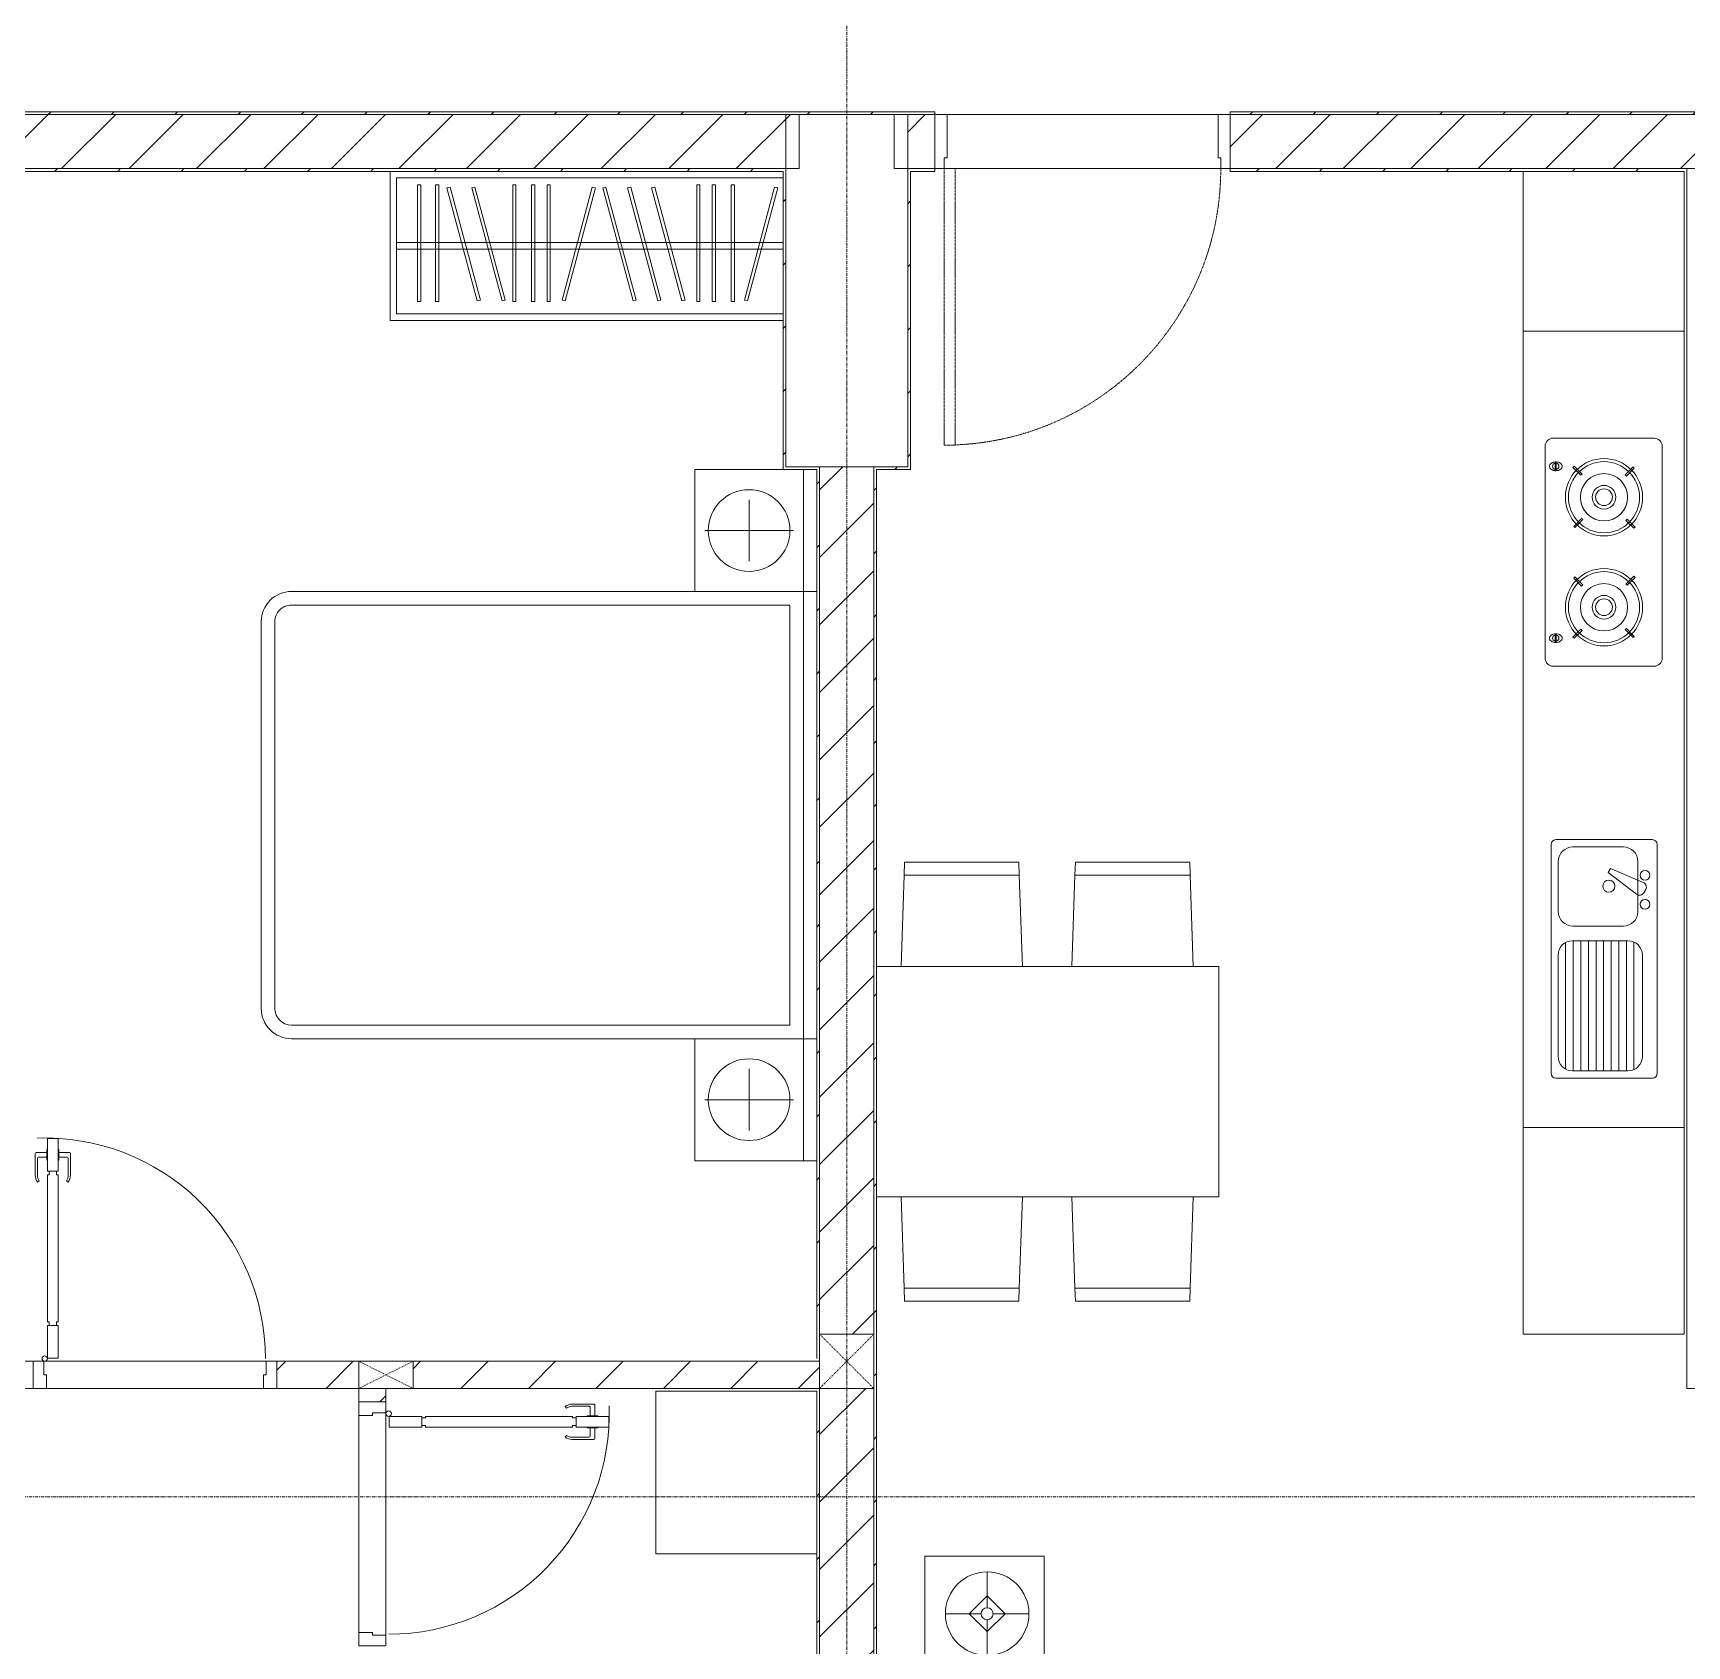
# Model space of a CAD drawing. Header units: millimetres. Extents: x 5357 to 201988, y -16345 to 109895.
# Drawn here: x 96951 to 103053, y 27887 to 33837 of the extents above; entities that cross this region are included whole.
import ezdxf

# ---------------------------------------------------------------- set-up
doc = ezdxf.new("R2010")
doc.units = ezdxf.units.MM
for name, pattern in [('Dash', [6, 3, -3]), ('Dash - Tight', [4.5, 3, -1.5]), ('Grid Line', [22.225, 12.7, -3.175, 3.175, -3.175])]:
    doc.linetypes.add(name, pattern=pattern)
for name, color, linetype, lineweight in [('0-1', 7, 'Continuous', 5), ('A-DETL-GENF-1', 53, 'Continuous', 9), ('A-DETL-GENF-3', 92, 'Dash - Tight', 9), ('A-DOOR', 31, 'Continuous', 9), ('A-DOOR-1', 53, 'Continuous', 9), ('A-DOOR-FRAM', 31, 'Continuous', 9), ('A-FLOR', 192, 'Continuous', 9), ('A-FLOR-1', 10, 'Continuous', 9), ('A-FLOR-2', 53, 'Continuous', 9), ('A-WALL', 113, 'Continuous', 9), ('A-WALL-1', 9, 'Continuous', 18), ('A-WALL-2', 53, 'Continuous', 9), ('A-WALL-4', 113, 'Continuous', 18), ('A-WALL-PATT-1', 10, 'Continuous', 9), ('A-WALL-PATT-2', 53, 'Continuous', 9), ('A-WALL-PATT-3', 111, 'Continuous', 9), ('G-IMPT-1', 254, 'Continuous', 9), ('I-FURN', 30, 'Continuous', 9), ('I-FURN-1', 53, 'Continuous', 9), ('I-WALL-1', 9, 'Continuous', 18), ('I-WALL-3', 2, 'Continuous', 18), ('S-COLS', 52, 'Continuous', 9), ('S-COLS-2', 9, 'Continuous', 18), ('S-COLS-4', 53, 'Continuous', 9), ('S-COLS-5', 52, 'Continuous', 18), ('S-COLS-6', 52, 'Dash', 9), ('S-COLS-HDLN', 52, 'Dash', 9), ('S-COLS-HDLN-1', 53, 'Dash', 9), ('S-GRID-1', 1, 'Grid Line', 9)]:
    doc.layers.add(name, color=color, linetype=linetype, lineweight=lineweight)
pattern_1 = [(45, (0, 0), (-124.4508, 124.4508), [])]
pattern_2 = [(45, (0, 0), (-116.67262, 116.67262), [])]

# ---------------------------------------------------------------- blocks, each defined once
blk = doc.blocks.new('NCV_TKTC_KET CAU_rvt-1-TKCS_MB SÂN ĐƯỜNG NỘI BỘ')
at = {"layer": 'A-FLOR-1'}
for p, q in [((100322.6, 33536.9), (101322.6, 33536.9)), ((101322.6, 33536.9), (100322.6, 33536.9)), ((101367.6, 33536.9), (102191.9, 33536.9)), ((102191.9, 33536.9), (101367.6, 33536.9)), ((103052.4, 33326.9), (103052.4, 28837.1)), ((103052.4, 28837.1), (103052.4, 33326.9)), ((103052.4, 28837.1), (103052.4, 33326.9)), ((103052.4, 33326.9), (103052.4, 28837.1)), ((98352.6, 28836.9), (98252.6, 28836.9)), ((98252.6, 28836.9), (98252.6, 28786.9)), ((98252.6, 28786.9), (98252.6, 28836.9)), ((98252.6, 28836.9), (98352.6, 28836.9)), ((98352.6, 28836.9), (98252.6, 28836.9)), ((98252.6, 28836.9), (98252.6, 28786.9)), ((99771.1, 28836.9), (98352.6, 28836.9)), ((98352.6, 28836.9), (99771.1, 28836.9)), ((99771.1, 28836.9), (98352.6, 28836.9)), ((98252.6, 28786.9), (98252.6, 28746.9)), ((98252.6, 28746.9), (98252.6, 28786.9)), ((98252.6, 28786.9), (98252.6, 28746.9)), ((98252.6, 28746.9), (98252.6, 27926.9)), ((98252.6, 27926.9), (98252.6, 28746.9)), ((98252.6, 28746.9), (98252.6, 27926.9)), ((98252.6, 27926.9), (98252.6, 27886.9)), ((98252.6, 27886.9), (98252.6, 27926.9)), ((98252.6, 27926.9), (98252.6, 27886.9))]:
    blk.add_line(p, q, dxfattribs=at)
at = {"layer": 'S-COLS-2'}
for p, q in [((100177.6, 33536.9), (99727.6, 33536.9)), ((99727.6, 33536.9), (99727.6, 32236.9)), ((100177.6, 32236.9), (100177.6, 33536.9)), ((99727.6, 32236.9), (100177.6, 32236.9))]:
    blk.add_line(p, q, dxfattribs=at)
blk = doc.blocks.new('HE BEP A - HE BEP A-431959-TKCS_MB SÂN ĐƯỜNG NỘI BỘ')
at = {"layer": 'I-FURN'}
for p, q in [((3.5, -11), (765.9, -11)), ((3.5, -605.3), (3.5, -11)), ((765.9, -11), (765.9, -605.3)), ((765.9, -11), (765.9, -605.3)), ((4293.5, -11), (765.9, -11)), ((3703.5, -605.3), (3703.5, -11)), ((1810.5, -114.2), (965.9, -114.2)), ((3279.1, -92.2), (2497.5, -92.2)), ((948.4, -131.7), (948.4, -487.8)), ((981.5, -167.9), (1448.7, -167.9)), ((1028.4, -139.9), (1401.8, -139.9)), ((1562.5, -140.8), (1747.9, -140.8)), ((1828, -487.8), (1828, -131.7)), ((2467.5, -494.2), (2467.5, -122.2)), ((2555.1, -129.3), (2587.6, -129.3)), ((2555.1, -133.3), (2555.1, -129.3)), ((2587.6, -133.3), (2555.1, -133.3)), ((2587.6, -129.3), (2587.6, -133.3)), ((3189, -129.3), (3189, -133.3)), ((3221.5, -129.3), (3189, -129.3)), ((3189, -133.3), (3221.5, -133.3)), ((3221.5, -133.3), (3221.5, -129.3)), ((3309.1, -494.2), (3309.1, -122.2)), ((975, -397.7), (975, -193.3)), ((975, -195.9), (1455.1, -195.9)), ((975, -223.9), (1455.1, -223.9)), ((1455.1, -193.3), (1455.1, -397.7)), ((1509.1, -380.9), (1509.1, -194.2)), ((1801.3, -194.2), (1801.3, -380.9)), ((2575.3, -194.9), (2570.9, -199.3)), ((2570.9, -199.3), (2600, -228.4)), ((2604.4, -224), (2575.3, -194.9)), ((2600, -228.4), (2604.4, -224)), ((2792.8, -197.7), (2763.7, -226.8)), ((2763.7, -226.8), (2768.1, -231.2)), ((2768.1, -231.2), (2797.2, -202)), ((2797.2, -202), (2792.8, -197.7)), ((2979.4, -202), (2983.8, -197.7)), ((3008.5, -231.2), (2979.4, -202)), ((2983.8, -197.7), (3012.9, -226.8)), ((3012.9, -226.8), (3008.5, -231.2)), ((3172.2, -224), (3201.4, -194.9)), ((3176.6, -228.4), (3172.2, -224)), ((3205.8, -199.3), (3176.6, -228.4)), ((3201.4, -194.9), (3205.8, -199.3)), ((975, -251.9), (1455.1, -251.9)), ((975, -279.9), (1455.1, -279.9)), ((975, -307.9), (1455.1, -307.9)), ((975, -335.9), (1455.1, -335.9)), ((975, -363.9), (1455.1, -363.9)), ((1706.2, -324.4), (1627.3, -429.4)), ((1670.1, -454.1), (1721.6, -333.3)), ((1721.6, -333.3), (1706.2, -324.4)), ((975, -391.9), (1455.1, -391.9)), ((979.9, -419.9), (1450.3, -419.9)), ((2573.6, -416.8), (2602.8, -387.7)), ((2578, -421.2), (2573.6, -416.8)), ((2607.1, -392.1), (2578, -421.2)), ((2602.8, -387.7), (2607.1, -392.1)), ((2766.5, -394.9), (2770.8, -390.5)), ((2795.6, -424), (2766.5, -394.9)), ((2770.8, -390.5), (2800, -419.6)), ((2800, -419.6), (2795.6, -424)), ((3005.8, -390.5), (2976.7, -419.6)), ((2976.7, -419.6), (2981.1, -424)), ((2981.1, -424), (3010.2, -394.9)), ((3010.2, -394.9), (3005.8, -390.5)), ((3173.9, -387.7), (3169.5, -392.1)), ((3169.5, -392.1), (3198.6, -421.2)), ((3203, -416.8), (3173.9, -387.7)), ((3198.6, -421.2), (3203, -416.8)), ((1401.8, -451.1), (1028.4, -451.1)), ((1747.9, -434.2), (1562.5, -434.2)), ((1644.6, -463.3), (1632.2, -456.1)), ((965.9, -505.3), (1810.5, -505.3)), ((3279.1, -524.2), (2497.5, -524.2)), ((765.9, -605.3), (3.5, -605.3)), ((765.9, -605.3), (4293.5, -605.3))]:
    blk.add_line(p, q, dxfattribs=at)
for centre, radius in [((2685.4, -309.4), 142.6), ((2685.4, -309.4), 131.3), ((3091.2, -309.4), 142.6), ((3091.2, -309.4), 131.3), ((2685.4, -309.4), 87.2), ((3091.2, -309.4), 87.2), ((2685.4, -309.4), 43.6), ((2685.4, -309.4), 30.9), ((3091.2, -309.4), 43.6), ((3091.2, -309.4), 30.9), ((1656.3, -327.5), 22.2), ((1589.4, -460.9), 17.8), ((1696.1, -460.9), 17.8)]:
    blk.add_circle(centre, radius, dxfattribs=at)
for centre, radius, start, end in [((965.9, -131.7), 17.5, 90, 180), ((1810.5, -131.7), 17.5, 0, 90), ((2497.5, -122.2), 30, 90, 180), ((2580.1, -129.2), 24.7, 145.20397, 163.94189), ((2571.3, -131.3), 11.6, 9.71775, 170.28225), ((2574.8, -125.5), 18.1, 120.79762, 145.20397), ((2571.4, -119.8), 11.5, 90, 120.79762), ((2571.4, -119.8), 11.5, 59.20238, 90), ((2568, -125.5), 18.1, 34.79603, 59.20238), ((2562.6, -129.2), 24.7, 16.05811, 34.79603), ((3214, -129.2), 24.7, 145.20397, 163.94189), ((3208.7, -125.5), 18.1, 120.79762, 145.20397), ((3205.3, -131.3), 11.6, 9.71775, 170.28225), ((3205.3, -119.8), 11.5, 90, 120.79762), ((3205.3, -119.8), 11.5, 59.20238, 90), ((3201.9, -125.5), 18.1, 34.79603, 59.20238), ((3196.5, -129.2), 24.7, 16.05811, 34.79603), ((3279.1, -122.2), 30, 360, 90), ((1028.4, -193.3), 53.3, 90, 180), ((1401.8, -193.3), 53.3, 0, 90), ((1562.5, -194.2), 53.3, 90, 180), ((1747.9, -194.2), 53.3, 0, 90), ((2588.6, -131.7), 33.5, 163.94189, 180), ((2588.6, -131.7), 33.5, 180, 196.05811), ((2580.1, -134.1), 24.7, 196.05811, 214.79603), ((2571.3, -131.3), 11.6, 189.9102, 350.0898), ((2574.8, -137.9), 18.1, 214.79603, 239.20238), ((2571.4, -143.6), 11.5, 239.20238, 270), ((2571.4, -143.6), 11.5, 270, 300.79762), ((2568, -137.9), 18.1, 300.79762, 325.20397), ((2562.6, -134.1), 24.7, 325.20397, 343.94189), ((2554.1, -131.7), 33.5, 0, 16.05811), ((2554.1, -131.7), 33.5, 343.94189, 0), ((3222.5, -131.7), 33.5, 163.94189, 180), ((3222.5, -131.7), 33.5, 180, 196.05811), ((3214, -134.1), 24.7, 196.05811, 214.79603), ((3208.7, -137.9), 18.1, 214.79603, 239.20238), ((3205.3, -131.3), 11.6, 189.9102, 350.0898), ((3205.3, -143.6), 11.5, 239.20238, 270), ((3205.3, -143.6), 11.5, 270, 300.79762), ((3201.9, -137.9), 18.1, 300.79762, 325.20397), ((3196.5, -134.1), 24.7, 325.20397, 343.94189), ((3188, -131.7), 33.5, 0, 16.05811), ((3188, -131.7), 33.5, 343.94189, 0), ((1028.4, -397.7), 53.3, 180, 270), ((1401.8, -397.7), 53.3, 270, 0), ((1562.5, -380.9), 53.3, 180, 270), ((1747.9, -380.9), 53.3, 270, 0), ((965.9, -487.8), 17.5, 180, 270), ((1641, -440.7), 17.8, 140.53825, 240.0479), ((1653.4, -447.9), 17.8, 240.0479, 339.46209), ((1810.5, -487.8), 17.5, 270, 0), ((2497.5, -494.2), 30, 180, 270), ((3279.1, -494.2), 30, 270, 0)]:
    blk.add_arc(centre, radius, start, end, dxfattribs=at)
at = {"layer": 'I-FURN-1'}
for p, q in [((3.5, -11), (4293.5, -11)), ((3.5, -605.3), (3.5, -11)), ((4293.5, -605.3), (3.5, -605.3))]:
    blk.add_line(p, q, dxfattribs=at)
blk = doc.blocks.new('RES_BAN AN 1 - RES_BAN AN 1-851490-TKCS_MB SÂN ĐƯỜNG NỘI BỘ')
at = {"layer": 'I-FURN-1'}
for p, q in [((-425, -11.8), (-425, -1275)), ((425, -1275), (425, -11.8)), ((-761.9, -113.5), (-809.6, -115.1)), ((-809.6, -115.1), (-809.6, -536.9)), ((-761.9, -113.5), (-425, -102.3)), ((-761.9, -538.5), (-761.9, -113.5)), ((-761.9, -538.5), (-761.9, -113.5)), ((-425, -102.3), (-425, -549.7)), ((425, -102.3), (425, -549.7)), ((761.9, -113.5), (425, -102.3)), ((761.9, -538.5), (761.9, -113.5)), ((761.9, -113.5), (761.9, -538.5)), ((809.6, -115.1), (761.9, -113.5)), ((809.6, -536.9), (809.6, -115.1)), ((-809.6, -536.9), (-761.9, -538.5)), ((-425, -549.7), (-761.9, -538.5)), ((425, -549.7), (761.9, -538.5)), ((761.9, -538.5), (809.6, -536.9)), ((-809.6, -745.3), (-761.9, -743.8)), ((-809.6, -1167.2), (-809.6, -745.3)), ((-761.9, -743.8), (-425, -732.5)), ((-761.9, -1168.8), (-761.9, -743.8)), ((-761.9, -743.8), (-761.9, -1168.8)), ((-425, -732.5), (-425, -1180)), ((425, -732.5), (425, -1180)), ((761.9, -743.8), (425, -732.5)), ((761.9, -743.8), (809.6, -745.3)), ((761.9, -1168.8), (761.9, -743.8)), ((761.9, -1168.8), (761.9, -743.8)), ((809.6, -745.3), (809.6, -1167.2)), ((-761.9, -1168.8), (-809.6, -1167.2)), ((-425, -1180), (-761.9, -1168.8)), ((425, -1180), (761.9, -1168.8)), ((809.6, -1167.2), (761.9, -1168.8)), ((-425, -1275), (425, -1275))]:
    blk.add_line(p, q, dxfattribs=at)
blk = doc.blocks.new('LOBBY_SOFA_1 - LOBBY_SOFA_1-852725-TKCS_MB SÂN ĐƯỜNG NỘI BỘ')
at = {"layer": 'I-FURN'}
for p, q in [((-2128.3, 1548.5), (-1160.3, 1548.5)), ((-2172.3, 1064.5), (-2172.3, 1504.5)), ((-1116.3, 1504.5), (-1116.3, 1064.5)), ((-1160.3, 1020.5), (-2128.3, 1020.5)), ((-2688.2, 633.5), (-3128.2, 633.5)), ((-3128.2, 633.5), (-3128.2, 193.5)), ((-2688.2, 193.5), (-2688.2, 633.5)), ((-2556, 660), (-708, 660)), ((-2556, 14.9), (-2556, 660)), ((-2457, 66), (-2457, 660)), ((-1907, 143), (-1907, 660)), ((-1357, 143), (-1357, 660)), ((-807, 660), (-807, 66)), ((-708, 660), (-708, 14.9)), ((-575.9, 633.5), (-135.9, 633.5)), ((-575.9, 193.5), (-575.9, 633.5)), ((-135.9, 633.5), (-135.9, 193.5)), ((-2915.4, 445), (-2915.4, 577)), ((-348.6, 445), (-348.6, 577)), ((-2981.4, 423), (-2915.4, 489)), ((-2915.4, 489), (-2849.4, 423)), ((-348.6, 489), (-414.6, 423)), ((-282.6, 423), (-348.6, 489)), ((-2937.4, 423), (-3069.4, 423)), ((-2915.4, 357), (-2981.4, 423)), ((-2849.4, 423), (-2915.4, 357)), ((-2915.4, 269), (-2915.4, 401)), ((-2893.4, 423), (-2761.4, 423)), ((-370.6, 423), (-502.6, 423)), ((-414.6, 423), (-348.6, 357)), ((-348.6, 357), (-282.6, 423)), ((-348.6, 269), (-348.6, 401)), ((-326.6, 423), (-194.6, 423)), ((-3128.2, 193.5), (-2688.2, 193.5)), ((-135.9, 193.5), (-575.9, 193.5)), ((-807, 143), (-2457, 143)), ((-807, 66), (-2457, 66))]:
    blk.add_line(p, q, dxfattribs=at)
for centre, radius in [((-2915.4, 423), 154), ((-348.6, 423), 154), ((-2915.4, 423), 22), ((-348.6, 423), 22)]:
    blk.add_circle(centre, radius, dxfattribs=at)
for centre, start, end in [((-2128.3, 1504.5), 90, 180), ((-1160.3, 1504.5), 0, 90), ((-2128.3, 1064.5), 180, 270), ((-1160.3, 1064.5), 270, 0)]:
    blk.add_arc(centre, 44, start, end, dxfattribs=at)
at = {"layer": 'I-FURN-1'}
for p, q in [((-2128.3, 1548.5), (-1160.3, 1548.5)), ((-2172.3, 1064.5), (-2172.3, 1504.5)), ((-1116.3, 1504.5), (-1116.3, 1064.5)), ((-1160.3, 1020.5), (-2128.3, 1020.5)), ((-3128.2, 633.5), (-2688.2, 633.5)), ((-3128.2, 193.5), (-3128.2, 633.5)), ((-2688.2, 633.5), (-2688.2, 193.5)), ((-2556, 660), (-708, 660)), ((-2556, 14.9), (-2556, 660)), ((-708, 660), (-708, 14.9)), ((-575.9, 633.5), (-135.9, 633.5)), ((-575.9, 193.5), (-575.9, 633.5)), ((-135.9, 633.5), (-135.9, 193.5)), ((-2688.2, 193.5), (-3128.2, 193.5)), ((-135.9, 193.5), (-575.9, 193.5))]:
    blk.add_line(p, q, dxfattribs=at)
for centre, start, end in [((-2128.3, 1504.5), 90, 180), ((-1160.3, 1504.5), 0, 90), ((-2128.3, 1064.5), 180, 270), ((-1160.3, 1064.5), 270, 0)]:
    blk.add_arc(centre, 44, start, end, dxfattribs=at)
blk = doc.blocks.new('DOOR_CW_01 CANH MO-PANEL KINH - DIW_01-900x2200-CỬA GỖ VÂN LAMINATE-553393-TKCS_MB SÂN ĐƯỜNG NỘI BỘ')
at = {"layer": 'A-DETL-GENF-1'}
for p, q in [((-397, 872), (-357, 872)), ((-397, 752), (-397, 872)), ((-357, 872), (-357, 752)), ((-442, 737), (-442, 816.5)), ((-399, 820.5), (-438, 820.5)), ((-434, 799.5), (-434, 737)), ((-399, 803.5), (-430, 803.5)), ((-399, 831.8), (-397, 831.8)), ((-399, 792.2), (-399, 831.8)), ((-397, 792.2), (-397, 831.8)), ((-357, 792.2), (-357, 831.8)), ((-355, 831.8), (-357, 831.8)), ((-355, 792.2), (-355, 831.8)), ((-355, 820.5), (-316, 820.5)), ((-355, 803.5), (-324, 803.5)), ((-320, 799.5), (-320, 737)), ((-312, 737), (-312, 816.5)), ((-397, 792.2), (-399, 792.2)), ((-357, 752), (-397, 752)), ((-397, 738), (-391, 738)), ((-397, 738), (-397, 196)), ((-363, 752), (-391, 752)), ((-391, 752), (-391, 738)), ((-363, 738), (-363, 752)), ((-357, 738), (-363, 738)), ((-357, 792.2), (-355, 792.2)), ((-357, 196), (-357, 738)), ((-433.9, 711.2), (-427.3, 715.8)), ((-320.1, 711.2), (-326.7, 715.8)), ((-397, 196), (-391, 196)), ((-391, 196), (-391, 182)), ((-357, 196), (-363, 196)), ((-363, 182), (-363, 196)), ((-357, 182), (-397, 182)), ((-397, 182), (-397, 62)), ((-391, 182), (-363, 182)), ((-357, 62), (-357, 182)), ((-397, 62), (-357, 62))]:
    blk.add_line(p, q, dxfattribs=at)
blk.add_circle((-407, 60), 10, dxfattribs=at)
for centre, radius, start, end in [((-407, 60), 814, 360, 92), ((-438, 816.5), 4, 90, 180), ((-430, 799.5), 4, 90, 180), ((-324, 799.5), 4, 360, 90), ((-316, 816.5), 4, 0, 90), ((-397, 737), 45, 180, 215), ((-397, 737), 37, 180, 215), ((-357, 737), 37, 325, 0), ((-357, 737), 45, 325, 0)]:
    blk.add_arc(centre, radius, start, end, dxfattribs=at)
at = {"layer": 'A-DOOR-1'}
for p, q in [((-410, 50), (-450, 50)), ((-450, 50), (-450, -50)), ((-410, 0), (-410, 50)), ((-400, 0), (-410, 0)), ((-407, 50), (-382, 50)), ((-400, -50), (-400, 0)), ((410, 0), (400, 0)), ((400, 0), (400, -50)), ((450, 50), (410, 50)), ((410, 50), (410, 0)), ((450, -50), (450, 50)), ((-450, -50), (-400, -50)), ((400, -50), (450, -50))]:
    blk.add_line(p, q, dxfattribs=at)
blk = doc.blocks.new('GIUONG NGU-2TAB-1600x2000 - GIUONG NGU-2TAB-1600x2000-V19-TKCS_MB SÂN ĐƯỜNG NỘI BỘ')
at = {"layer": 'I-FURN-1'}
for p, q in [((569.6, 2050), (1997.1, 2050)), ((1997.1, 2050), (569.6, 2050)), ((1997.1, 2000), (569.6, 2000)), ((458.5, 50), (458.5, 1938.9)), ((458.5, 1938.9), (458.5, 50)), ((508.5, 1938.9), (508.5, 100)), ((2058.2, 100), (2058.2, 1938.9)), ((2108.2, 1938.9), (2108.2, 50)), ((2108.2, 50), (2108.2, 1938.9)), ((8.5, 50), (8.5, 450.3)), ((8.5, 450.3), (458.5, 450.3)), ((8.5, 450.3), (458.5, 450.3)), ((8.5, 50), (8.5, 450.3)), ((458.5, 450.3), (458.5, 50)), ((458.5, 450.3), (458.5, 50)), ((2108.2, 50), (2108.2, 450.3)), ((2108.2, 450.3), (2558.2, 450.3)), ((2108.2, 450.3), (2108.2, 50)), ((2558.2, 450.3), (2108.2, 450.3)), ((2558.2, 450.3), (2558.2, 50)), ((2558.2, 50), (2558.2, 450.3)), ((233.5, 86.8), (233.5, 413.5)), ((2333.2, 86.8), (2333.2, 413.5)), ((120.2, 250.2), (346.8, 250.2)), ((2446.5, 250.2), (2219.8, 250.2)), ((508.5, 100), (2058.2, 100)), ((458.5, 50), (8.5, 50)), ((8.5, 0), (8.5, 50)), ((8.5, 50), (458.5, 50)), ((458.5, 50), (8.5, 50)), ((2108.2, 50), (458.5, 50)), ((458.5, 50), (458.5, 0)), ((458.5, 0), (458.5, 50)), ((458.5, 50), (2108.2, 50)), ((458.5, 50), (2108.2, 50)), ((2558.2, 50), (2108.2, 50)), ((2108.2, 50), (2558.2, 50)), ((2108.2, 0), (2108.2, 50)), ((2108.2, 50), (2108.2, 0)), ((2108.2, 50), (2558.2, 50)), ((2558.2, 50), (2558.2, 0))]:
    blk.add_line(p, q, dxfattribs=at)
for centre in [(233.5, 250.2), (2333.2, 250.2)]:
    blk.add_circle(centre, 150.7, dxfattribs=at)
for centre, radius, start, end in [((569.6, 1938.9), 111.1, 90, 180), ((569.6, 1938.9), 111.1, 90, 180), ((1997.1, 1938.9), 111.1, 0, 90), ((1997.1, 1938.9), 111.1, 360, 90), ((569.6, 1938.9), 61.1, 90, 180), ((1997.1, 1938.9), 61.1, 360, 90)]:
    blk.add_arc(centre, radius, start, end, dxfattribs=at)
blk = doc.blocks.new('TU QUAN AO-SUITE ROOM_3 - TU QUAN AO-SUITE ROOM_3-V20-TKCS_MB SÂN ĐƯỜNG NỘI BỘ')
at = {"layer": 'I-FURN-1'}
for p, q in [((-550, 1500), (0, 1500)), ((-550, 50), (-550, 1500)), ((0, 1500), (-550, 1500)), ((-550, 1500), (-550, 50)), ((-24, 1476), (-526, 1476)), ((-526, 1476), (-526, 600)), ((-526, 1476), (-526, 50)), ((-287, 576), (-287, 1476)), ((-263, 576), (-263, 1476)), ((-24, 49.8), (-24, 1476)), ((-480.1, 1386.9), (-480.1, 1398.9)), ((-480.1, 1398.9), (-50.1, 1398.9)), ((-480.1, 1386.9), (-480.1, 1398.9)), ((-50.1, 1386.9), (-480.1, 1386.9)), ((-50.1, 1398.9), (-50.1, 1386.9)), ((-480.1, 1320.5), (-480.1, 1332.5)), ((-480.1, 1332.5), (-50.1, 1332.5)), ((-480.1, 1320.5), (-480.1, 1332.5)), ((-50.1, 1320.5), (-480.1, 1320.5)), ((-478.3, 1178.1), (-61.3, 1289.9)), ((-61.3, 1289.9), (-58.2, 1278.3)), ((-50.1, 1332.5), (-50.1, 1320.5)), ((-58.2, 1278.3), (-475.2, 1166.5)), ((-478.3, 1086.9), (-61.3, 1198.6)), ((-475.2, 1166.5), (-478.3, 1178.1)), ((-58.2, 1187.1), (-475.2, 1075.3)), ((-61.3, 1198.6), (-58.2, 1187.1)), ((-480.1, 1035.3), (-480.1, 1047.3)), ((-480.1, 1047.3), (-50.1, 1047.3)), ((-480.1, 1035.3), (-480.1, 1047.3)), ((-475.2, 1075.3), (-478.3, 1086.9)), ((-50.1, 1047.3), (-50.1, 1035.3)), ((-50.1, 1035.3), (-480.1, 1035.3)), ((-480.1, 965.8), (-480.1, 977.8)), ((-480.1, 977.8), (-50.1, 977.8)), ((-480.1, 965.8), (-480.1, 977.8)), ((-50.1, 977.8), (-50.1, 965.8)), ((-50.1, 965.8), (-480.1, 965.8)), ((-480.1, 908.6), (-480.1, 920.6)), ((-480.1, 920.6), (-50.1, 920.6)), ((-480.1, 908.6), (-480.1, 920.6)), ((-50.1, 920.6), (-50.1, 908.6)), ((-50.1, 908.6), (-480.1, 908.6)), ((-475.2, 865.5), (-478.3, 853.9)), ((-58.2, 753.7), (-475.2, 865.5)), ((-478.3, 853.9), (-61.3, 742.1)), ((-61.3, 742.1), (-58.2, 753.7)), ((-478.3, 603.1), (-61.3, 714.9)), ((-58.2, 703.3), (-475.2, 591.5)), ((-61.3, 714.9), (-58.2, 703.3)), ((-478.3, 511.9), (-61.3, 623.6)), ((-58.2, 612.1), (-475.2, 500.3)), ((-61.3, 623.6), (-58.2, 612.1)), ((-550, 50), (-550, 576)), ((-526, 50), (-526, 600)), ((-475.2, 591.5), (-478.3, 603.1)), ((-287, 50), (-287, 576)), ((-263, 50), (-263, 576)), ((-478.3, 423.1), (-61.3, 534.9)), ((-475.2, 500.3), (-478.3, 511.9)), ((-58.2, 523.3), (-475.2, 411.5)), ((-61.3, 534.9), (-58.2, 523.3)), ((-480.1, 368.4), (-480.1, 356.4)), ((-50.1, 368.4), (-480.1, 368.4)), ((-475.2, 411.5), (-478.3, 423.1)), ((-50.1, 356.4), (-50.1, 368.4)), ((-480.1, 356.4), (-50.1, 356.4)), ((-480.1, 311.2), (-480.1, 299.2)), ((-50.1, 311.2), (-480.1, 311.2)), ((-50.1, 299.2), (-50.1, 311.2)), ((-480.1, 299.2), (-50.1, 299.2)), ((-480.1, 241.7), (-480.1, 229.7)), ((-50.1, 241.7), (-480.1, 241.7)), ((-480.1, 229.7), (-50.1, 229.7)), ((-475.2, 192.7), (-478.3, 181.1)), ((-58.2, 80.9), (-475.2, 192.7)), ((-50.1, 229.7), (-50.1, 241.7)), ((-478.3, 181.1), (-61.3, 69.4)), ((-61.3, 69.4), (-58.2, 80.9))]:
    blk.add_line(p, q, dxfattribs=at)
blk = doc.blocks.new('MAY GIAT - MAY GIAT_dwg-348053-TKCS_MB SÂN ĐƯỜNG NỘI BỘ')
at = {"layer": 'G-IMPT-1', "flags": 128}
blk.add_lwpolyline([(5, 596.6), (5, 2.3), (605, 2.3), (605, 596.6)], dxfattribs=at)
blk = doc.blocks.new('MAY GIAT - MAY GIAT-401071-TKCS_MB SÂN ĐƯỜNG NỘI BỘ')
at = {"layer": 'I-FURN-1'}
for p, q in [((5, -2.3), (605, -2.3)), ((5, -596.6), (5, -2.3)), ((605, -2.3), (605, -596.6))]:
    blk.add_line(p, q, dxfattribs=at)
at = {"extrusion": (0, 0, -1), "zscale": -1, "rotation": 180}
blk.add_blockref('MAY GIAT - MAY GIAT_dwg-348053-TKCS_MB SÂN ĐƯỜNG NỘI BỘ', (0, 0), dxfattribs=at)
blk = doc.blocks.new('G1_SOF - BO TRU - 100x200-V107-TKCS_MB SÂN ĐƯỜNG NỘI BỘ')
at = {"layer": 'S-COLS-2'}
for p, q in [((-50, 100), (50, 100)), ((-50, -100), (-50, 100)), ((50, 100), (50, -100)), ((50, -100), (-50, -100))]:
    blk.add_line(p, q, dxfattribs=at)
at = {"layer": 'S-COLS-HDLN-1'}
for p, q in [((50, -100), (-50, 100)), ((-50, -100), (50, 100))]:
    blk.add_line(p, q, dxfattribs=at)
blk = doc.blocks.new('DOOR_CW_01 CANH MO-PANEL KINH - DIG_01-900x2200-CỬA NHÔM KÍNH-400868-TKCS_MB SÂN ĐƯỜNG NỘI BỘ')
at = {"layer": 'A-DETL-GENF-1'}
for p, q in [((-397, 872), (-357, 872)), ((-397, 752), (-397, 872)), ((-357, 872), (-357, 752)), ((-442, 737), (-442, 816.5)), ((-399, 820.5), (-438, 820.5)), ((-434, 799.5), (-434, 737)), ((-399, 803.5), (-430, 803.5)), ((-399, 831.8), (-397, 831.8)), ((-399, 792.2), (-399, 831.8)), ((-397, 792.2), (-397, 831.8)), ((-357, 792.2), (-357, 831.8)), ((-355, 831.8), (-357, 831.8)), ((-355, 792.2), (-355, 831.8)), ((-355, 820.5), (-316, 820.5)), ((-355, 803.5), (-324, 803.5)), ((-320, 799.5), (-320, 737)), ((-312, 737), (-312, 816.5)), ((-397, 792.2), (-399, 792.2)), ((-357, 752), (-397, 752)), ((-397, 738), (-391, 738)), ((-397, 738), (-397, 196)), ((-363, 752), (-391, 752)), ((-391, 752), (-391, 738)), ((-363, 738), (-363, 752)), ((-357, 738), (-363, 738)), ((-357, 792.2), (-355, 792.2)), ((-357, 196), (-357, 738)), ((-433.9, 711.2), (-427.3, 715.8)), ((-320.1, 711.2), (-326.7, 715.8)), ((-397, 196), (-391, 196)), ((-391, 196), (-391, 182)), ((-357, 196), (-363, 196)), ((-363, 182), (-363, 196)), ((-357, 182), (-397, 182)), ((-397, 182), (-397, 62)), ((-391, 182), (-363, 182)), ((-357, 62), (-357, 182)), ((-397, 62), (-357, 62))]:
    blk.add_line(p, q, dxfattribs=at)
blk.add_circle((-407, 60), 10, dxfattribs=at)
for centre, radius, start, end in [((-407, 60), 814, 360, 92), ((-438, 816.5), 4, 90, 180), ((-430, 799.5), 4, 90, 180), ((-324, 799.5), 4, 360, 90), ((-316, 816.5), 4, 0, 90), ((-397, 737), 45, 180, 215), ((-397, 737), 37, 180, 215), ((-357, 737), 37, 325, 0), ((-357, 737), 45, 325, 0)]:
    blk.add_arc(centre, radius, start, end, dxfattribs=at)
at = {"layer": 'A-DOOR-1'}
for p, q in [((-410, 50), (-450, 50)), ((-450, 50), (-450, -50)), ((-410, 0), (-410, 50)), ((-400, 0), (-410, 0)), ((-407, 50), (-382, 50)), ((-400, -50), (-400, 0)), ((410, 0), (400, 0)), ((400, 0), (400, -50)), ((450, 50), (410, 50)), ((410, 50), (410, 0)), ((450, -50), (450, 50)), ((-450, -50), (-400, -50)), ((400, -50), (450, -50))]:
    blk.add_line(p, q, dxfattribs=at)
blk = doc.blocks.new('NCV_TKTC_TANG 1_rvt-1-TKCS_MB SÂN ĐƯỜNG NỘI BỘ')
at = {"layer": 'A-WALL-PATT-1'}
h = blk.add_hatch(dxfattribs=at)
h.set_pattern_fill('FP_1', color=256, style=0, pattern_type=2)
h.set_pattern_definition(pattern_1)
h.paths.add_polyline_path([(98652.6, 28836.9), (99852.6, 28836.9), (99852.6, 28936.9), (98352.6, 28936.9), (98352.6, 28836.9), (98652.5, 28836.9)])
h.paths.add_polyline_path([(95052.6, 28836.9), (95850.9, 28836.9), (95850.9, 28936.9), (95052.6, 28936.9), (95052.6, 28925.8)])
h.paths.add_polyline_path([(96853.1, 28836.9), (96950.5, 28836.9), (96950.5, 28936.9), (96650.9, 28936.9), (96650.9, 28836.9), (96852.6, 28836.9)])
h.paths.add_polyline_path([(98152.6, 28836.9), (98152.6, 28936.9), (97850.5, 28936.9), (97850.5, 28836.9)])
h = blk.add_hatch(dxfattribs=at)
h.set_pattern_fill('FP_1', color=256, style=0, pattern_type=2)
h.set_pattern_definition(pattern_1)
h.paths.add_polyline_path([(98152.6, 27836.9), (98252.6, 27836.9), (98252.6, 27886.9), (98152.6, 27886.9), (98152.6, 27837.4)])
h.paths.add_polyline_path([(98202.6, 28786.9), (98252.6, 28786.9), (98252.6, 28836.9), (98152.6, 28836.9), (98152.6, 28786.9)])
at = {"layer": 'A-WALL-PATT-2'}
h = blk.add_hatch(dxfattribs=at)
h.set_pattern_fill('FP_2', color=256, style=0, pattern_type=2)
h.set_pattern_definition(pattern_2)
h.paths.add_polyline_path([(97737.6, 33326.9), (99727.6, 33326.9), (99727.6, 33336.9), (96862.6, 33336.9), (96862.6, 33326.9), (97701, 33326.9)])
h = blk.add_hatch(dxfattribs=at)
h.set_pattern_fill('FP_2', color=256, style=0, pattern_type=2)
h.set_pattern_definition(pattern_2)
h.paths.add_polyline_path([(99717.6, 32226.9), (99727.6, 32226.9), (99727.6, 33326.9), (99717.6, 33326.9), (99717.6, 32236.9)])
h = blk.add_hatch(dxfattribs=at)
h.set_pattern_fill('FP_2', color=256, style=0, pattern_type=2)
h.set_pattern_definition(pattern_2)
h.paths.add_polyline_path([(100277.6, 33326.9), (100277.6, 33336.9), (100177.6, 33336.9), (100177.6, 33326.9), (100268.8, 33326.9)])
h.paths.add_polyline_path([(103042.6, 33326.9), (103052.6, 33326.9), (103052.4, 33336.9), (101367.6, 33336.9), (101367.6, 33326.9), (103026.4, 33326.9)])
h = blk.add_hatch(dxfattribs=at)
h.set_pattern_fill('FP_2', color=256, style=0, pattern_type=2)
h.set_pattern_definition(pattern_2)
h.paths.add_polyline_path([(100177.6, 32236.9), (100187.6, 32236.9), (100187.6, 33326.9), (100177.6, 33326.9), (100177.6, 32967.9)])
h = blk.add_hatch(dxfattribs=at)
h.set_pattern_fill('FP_2', color=256, style=0, pattern_type=2)
h.set_pattern_definition(pattern_2)
h.paths.add_polyline_path([(99852.6, 28936.9), (99852.6, 32236.9), (99842.6, 32236.9), (99842.6, 28936.9)])
h = blk.add_hatch(dxfattribs=at)
h.set_pattern_fill('FP_2', color=256, style=0, pattern_type=2)
h.set_pattern_definition(pattern_2)
h.paths.add_polyline_path([(100052.6, 25546.9), (100062.6, 25546.9), (100062.6, 32236.9), (100052.6, 32236.9), (100052.6, 25564.5)])
h = blk.add_hatch(dxfattribs=at)
h.set_pattern_fill('FP_2', color=256, style=0, pattern_type=2)
h.set_pattern_definition(pattern_2)
h.paths.add_polyline_path([(100062.6, 32226.9), (100187.6, 32226.9), (100187.6, 32236.9), (100062.6, 32236.9)])
h = blk.add_hatch(dxfattribs=at)
h.set_pattern_fill('FP_2', color=256, style=0, pattern_type=2)
h.set_pattern_definition(pattern_2)
h.paths.add_polyline_path([(99852.6, 25536.9), (99852.6, 28836.9), (99842.6, 28836.9), (99842.6, 25536.9)])
at = {"layer": 'A-FLOR-1'}
for p, q in [((100322.6, 33536.9), (101322.6, 33536.9)), ((100312.6, 33336.9), (101332.6, 33336.9)), ((101332.6, 33336.9), (100312.6, 33336.9)), ((101367.6, 33336.9), (102191.9, 33336.9)), ((103052.6, 33326.9), (103052.6, 31336.9)), ((103052.6, 31336.9), (103052.6, 31236.9)), ((103052.6, 31236.9), (103052.6, 28936.9)), ((103052.6, 28936.9), (103052.6, 28836.9)), ((96650.9, 28836.9), (96950.5, 28836.9)), ((96950.5, 28836.9), (97000.5, 28836.9)), ((97000.5, 28836.9), (97800.5, 28836.9)), ((97800.5, 28836.9), (97850.5, 28836.9)), ((97850.5, 28836.9), (98152.6, 28836.9)), ((98152.6, 28836.9), (98152.6, 28786.9)), ((103052.6, 28836.9), (103252.6, 28836.9)), ((98152.6, 28786.9), (98152.6, 28736.9)), ((98152.6, 28736.9), (98152.6, 27936.9)), ((98152.6, 27936.9), (98152.6, 27886.9))]:
    blk.add_line(p, q, dxfattribs=at)
at = {"layer": 'A-FLOR-2'}
for p, q in [((101322.6, 33536.9), (100322.6, 33536.9)), ((101332.6, 33336.9), (100312.6, 33336.9)), ((100312.6, 33336.9), (101332.6, 33336.9)), ((97800.5, 28836.9), (97000.5, 28836.9)), ((98152.6, 27936.9), (98152.6, 28736.9))]:
    blk.add_line(p, q, dxfattribs=at)
at = {"layer": 'A-WALL-1'}
for p, q in [((99852.6, 28936.9), (99842.6, 28936.9)), ((99852.6, 28836.9), (99852.6, 28936.9)), ((98152.6, 28836.9), (98152.6, 28826.9)), ((98252.6, 28826.9), (98252.6, 28836.9)), ((99842.6, 28836.9), (99852.6, 28836.9))]:
    blk.add_line(p, q, dxfattribs=at)
at = {"layer": 'A-WALL-2'}
for p, q in [((96950.5, 28936.9), (96862.6, 28936.9)), ((96990.5, 28936.9), (97810.5, 28936.9)), ((98152.6, 28936.9), (97850.5, 28936.9)), ((99842.6, 28936.9), (98352.6, 28936.9)), ((96650.9, 28836.9), (96950.5, 28836.9)), ((97800.5, 28836.9), (97000.5, 28836.9)), ((97850.5, 28836.9), (98152.6, 28836.9)), ((98152.6, 28826.9), (98152.6, 28786.9)), ((98252.6, 28786.9), (98252.6, 28826.9)), ((98352.6, 28836.9), (99842.6, 28836.9)), ((98252.6, 28746.9), (98252.6, 27926.9)), ((98152.6, 27936.9), (98152.6, 28736.9))]:
    blk.add_line(p, q, dxfattribs=at)
at = {"layer": 'I-WALL-1'}
for p, q in [((99727.6, 33336.9), (96862.6, 33336.9)), ((96862.6, 33326.9), (99717.6, 33326.9)), ((99717.6, 33326.9), (99717.6, 32226.9)), ((99727.6, 33326.9), (99727.6, 33336.9)), ((99727.6, 32236.9), (99727.6, 33326.9)), ((100277.6, 33336.9), (100177.6, 33336.9)), ((100177.6, 33336.9), (100177.6, 33326.9)), ((100177.6, 33326.9), (100177.6, 32236.9)), ((100187.6, 33326.9), (100277.6, 33326.9)), ((100187.6, 32236.9), (100187.6, 33326.9)), ((100277.6, 33326.9), (100277.6, 33336.9)), ((103052.6, 33336.9), (101367.6, 33336.9)), ((101367.6, 33336.9), (101367.6, 33326.9)), ((101367.6, 33326.9), (103042.6, 33326.9)), ((103052.6, 33326.9), (103052.6, 33336.9)), ((99717.6, 32226.9), (99727.6, 32226.9)), ((99842.6, 32236.9), (99727.6, 32236.9)), ((99727.6, 32226.9), (99842.6, 32226.9)), ((99852.6, 32236.9), (99842.6, 32236.9)), ((99842.6, 32226.9), (99842.6, 28946.9)), ((99852.6, 28936.9), (99852.6, 32236.9)), ((100062.6, 32236.9), (100052.6, 32236.9)), ((100052.6, 32236.9), (100052.6, 25546.9)), ((100177.6, 32236.9), (100062.6, 32236.9)), ((100062.6, 25546.9), (100062.6, 32226.9)), ((100062.6, 32226.9), (100187.6, 32226.9)), ((100187.6, 32226.9), (100187.6, 32236.9)), ((99842.6, 28936.9), (99852.6, 28936.9)), ((99852.6, 28836.9), (99842.6, 28836.9)), ((99842.6, 28826.9), (99842.6, 25546.9)), ((99852.6, 25536.9), (99852.6, 28836.9))]:
    blk.add_line(p, q, dxfattribs=at)
at = {"layer": 'A-DOOR-1'}
blk.add_blockref('DOOR_CW_01 CANH MO-PANEL KINH - DIW_01-900x2200-CỬA GỖ VÂN LAMINATE-553393-TKCS_MB SÂN ĐƯỜNG NỘI BỘ', (97400.5, 28886.9), dxfattribs=at)
at = {"layer": 'A-DOOR-1', "rotation": 270.0000000000003}
blk.add_blockref('DOOR_CW_01 CANH MO-PANEL KINH - DIG_01-900x2200-CỬA NHÔM KÍNH-400868-TKCS_MB SÂN ĐƯỜNG NỘI BỘ', (98202.6, 28336.9), dxfattribs=at)
at = {"layer": 'I-FURN-1'}
for name, p, rotation in [('TU QUAN AO-SUITE ROOM_3 - TU QUAN AO-SUITE ROOM_3-V20-TKCS_MB SÂN ĐƯỜNG NỘI BỘ', (99767.6, 33326.9), 90.00000000000001), ('HE BEP A - HE BEP A-431959-TKCS_MB SÂN ĐƯỜNG NỘI BỘ', (102437.2, 29033.4), 89.99999999999955), ('GIUONG NGU-2TAB-1600x2000 - GIUONG NGU-2TAB-1600x2000-V19-TKCS_MB SÂN ĐƯỜNG NỘI BỘ', (99842.6, 29668.6), 89.99999999999915), ('RES_BAN AN 1 - RES_BAN AN 1-851490-TKCS_MB SÂN ĐƯỜNG NỘI BỘ', (100050.8, 29968.2), 89.99999999999955), ('MAY GIAT - MAY GIAT-401071-TKCS_MB SÂN ĐƯỜNG NỘI BỘ', (99245.9, 28222), 89.9999999999998), ('LOBBY_SOFA_1 - LOBBY_SOFA_1-852725-TKCS_MB SÂN ĐƯỜNG NỘI BỘ', (100047.7, 25090.4), 269.9999999999993)]:
    blk.add_blockref(name, p, dxfattribs=dict(at, rotation=rotation))
at = {"layer": 'S-COLS-4', "rotation": 90.00000000000037}
blk.add_blockref('G1_SOF - BO TRU - 100x200-V107-TKCS_MB SÂN ĐƯỜNG NỘI BỘ', (98252.6, 28886.9), dxfattribs=at)
blk = doc.blocks.new('FD_05 - FD_05-1000x2200mm-835434-TKCS_MB SÂN ĐƯỜNG NỘI BỘ')
at = {"layer": 'A-DETL-GENF-3'}
for p, q in [((470, 100), (470, 1120)), ((470, 1120), (510, 1120)), ((510, 1120), (510, 100)), ((510, 100), (470, 100))]:
    blk.add_line(p, q, dxfattribs=at)
blk.add_arc((510, 100), 1020, 92.24747, 180, dxfattribs=at)
at = {"layer": 'A-DOOR-FRAM'}
for p, q in [((-510, 100), (-545, 100)), ((-545, 100), (-545, -100)), ((-510, 60), (-510, 100)), ((545, 100), (510, 100)), ((510, 100), (510, 60)), ((545, -100), (545, 100)), ((-500, 60), (-510, 60)), ((-500, -100), (-500, 60)), ((510, 60), (500, 60)), ((500, 60), (500, -100)), ((-545, -100), (-500, -100)), ((500, -100), (545, -100))]:
    blk.add_line(p, q, dxfattribs=at)
blk = doc.blocks.new('G1_SOF - BO TRU - 200x200-3050151-TKCS_MB SÂN ĐƯỜNG NỘI BỘ')
at = {"layer": 'S-COLS-HDLN'}
for p, q in [((-100, 100), (100, -100)), ((100, 100), (-100, -100))]:
    blk.add_line(p, q, dxfattribs=at)

msp = doc.modelspace()

# ---------------------------------------------------------------- hatches: boundary and pattern name
at = {"layer": 'A-WALL-PATT-3'}
h = msp.add_hatch(dxfattribs=at)
h.set_pattern_fill('FP_2', color=256, style=0, pattern_type=2)
h.set_pattern_definition(pattern_2)
h.paths.add_polyline_path([(95534.5, 33536.9), (100277.6, 33536.9), (100277.6, 33546.9), (93167.6, 33546.9), (93167.6, 33536.9), (95052.6, 33536.9)])
h.paths.add_polyline_path([(85851.1, 33536.9), (90337.6, 33536.9), (90337.6, 33546.9), (85247.6, 33546.9), (85247.6, 33536.9), (85777.6, 33536.9)])
h.paths.add_polyline_path([(104007.6, 33536.9), (104202.6, 33536.9), (104202.1, 33546.9), (101367.6, 33546.9), (101367.6, 33536.9), (103502.1, 33536.9)])
h.paths.add_polyline_path([(84035.4, 33536.9), (84257.6, 33536.9), (84257.6, 33546.9), (83317.6, 33546.9), (83317.6, 33536.9), (83777.6, 33536.9)])
h.paths.add_polyline_path([(92077.6, 33536.9), (92075.4, 33546.9), (91427.6, 33546.9), (91427.6, 33536.9), (91977.6, 33536.9)])
h = msp.add_hatch(dxfattribs=at)
h.set_pattern_fill('FP_1', color=256, style=0, pattern_type=2)
h.set_pattern_definition(pattern_1)
h.paths.add_polyline_path([(91977.6, 33336.9), (92077.6, 33336.9), (92077.6, 33536.9), (91977.6, 33536.9), (91977.6, 33376.9)])
h.paths.add_polyline_path([(93167.6, 33336.9), (94852.4, 33336.9), (94852.4, 33536.9), (93167.6, 33536.9), (93167.6, 33376.9)])
h.paths.add_polyline_path([(97815.2, 33336.9), (99777.6, 33336.9), (99777.6, 33536.9), (95052.4, 33536.9), (95052.6, 33336.9), (97742.3, 33336.9)])
h = msp.add_hatch(dxfattribs=at)
h.set_pattern_fill('FP_1', color=256, style=0, pattern_type=2)
h.set_pattern_definition(pattern_1)
h.paths.add_polyline_path([(107977.6, 33336.9), (107977.6, 33536.9), (104412.6, 33535.3), (104412.6, 33336.9), (107927.6, 33336.9)])
h.paths.add_polyline_path([(100177.6, 33336.9), (100277.6, 33336.9), (100277.6, 33536.9), (100177.6, 33536.9), (100177.6, 33376.9)])
h.paths.add_polyline_path([(103402.4, 33336.9), (104212.6, 33336.9), (104212.6, 33536.9), (101367.6, 33536.9), (101367.6, 33336.9), (103152.6, 33336.9)])
h = msp.add_hatch(dxfattribs=at)
h.set_pattern_fill('FP_1', color=256, style=0, pattern_type=2)
h.set_pattern_definition(pattern_1)
h.paths.add_polyline_path([(100052.6, 25536.9), (100052.6, 28836.9), (99852.6, 28836.9), (99852.6, 25536.9), (100047.7, 25536.9)])
h.paths.add_polyline_path([(100052.6, 29036.9), (100052.6, 32237), (99852.6, 32236.9), (99852.6, 29036.9), (100041.2, 29036.9)])

# ---------------------------------------------------------------- linework, layer by layer
at = {"layer": 'A-FLOR'}
msp.add_line((101322.6, 33536.9), (100322.6, 33536.9), dxfattribs=at)
at = {"layer": 'A-WALL'}
for p, q in [((99777.6, 33536.9), (95052.6, 33536.9)), ((95052.6, 33536.9), (99777.6, 33536.9)), ((100277.6, 33536.9), (100127.6, 33536.9)), ((100127.6, 33536.9), (100277.6, 33536.9)), ((100322.6, 33536.9), (101322.6, 33536.9)), ((104202.6, 33536.9), (101367.6, 33536.9)), ((101367.6, 33536.9), (104202.6, 33536.9)), ((101332.6, 33336.9), (100312.6, 33336.9)), ((99852.6, 29036.9), (100052.6, 29036.9)), ((100052.6, 28836.9), (99852.6, 28836.9))]:
    msp.add_line(p, q, dxfattribs=at)
at = {"layer": 'A-WALL-4'}
for p, q in [((99777.6, 33336.9), (99777.6, 33536.9)), ((100127.6, 33536.9), (100127.6, 33336.9)), ((95052.6, 33336.9), (99777.6, 33336.9)), ((100127.6, 33336.9), (100277.6, 33336.9)), ((101367.6, 33336.9), (104212.6, 33336.9)), ((100052.6, 32237), (99852.6, 32237)), ((99852.6, 32237), (99852.6, 29036.9)), ((100052.6, 29036.9), (100052.6, 32237)), ((99852.6, 28836.9), (99852.6, 25536.9)), ((100052.6, 25536.9), (100052.6, 28836.9))]:
    msp.add_line(p, q, dxfattribs=at)
at = {"layer": 'I-WALL-3'}
for p, q in [((100277.6, 33546.9), (93167.6, 33546.9)), ((99777.6, 33536.9), (100127.6, 33536.9)), ((100277.6, 33536.9), (100277.6, 33546.9)), ((104202.6, 33546.9), (101367.6, 33546.9)), ((101367.6, 33546.9), (101367.6, 33536.9))]:
    msp.add_line(p, q, dxfattribs=at)
at = {"layer": 'S-COLS'}
for p, q in [((100052.6, 29036.9), (99852.6, 29036.9)), ((99852.6, 28836.9), (100052.6, 28836.9))]:
    msp.add_line(p, q, dxfattribs=at)
at = {"layer": 'S-COLS-5'}
for p, q in [((99852.6, 29036.9), (99852.6, 28836.9)), ((100052.6, 28836.9), (100052.6, 29036.9))]:
    msp.add_line(p, q, dxfattribs=at)
at = {"layer": 'S-GRID-1'}
for p, q in [((99952.6, 20960.6), (99952.6, 80482.7)), ((131551.8, 33536.9), (29351.8, 33536.9)), ((131551.8, 28436.9), (29351.8, 28436.9))]:
    msp.add_line(p, q, dxfattribs=at)

# ---------------------------------------------------------------- block references
at = {"layer": '0-1'}
for name in ['NCV_TKTC_KET CAU_rvt-1-TKCS_MB SÂN ĐƯỜNG NỘI BỘ', 'NCV_TKTC_TANG 1_rvt-1-TKCS_MB SÂN ĐƯỜNG NỘI BỘ']:
    msp.add_blockref(name, (0, 0), dxfattribs=at)
at = {"layer": 'A-DOOR', "rotation": 180}
msp.add_blockref('FD_05 - FD_05-1000x2200mm-835434-TKCS_MB SÂN ĐƯỜNG NỘI BỘ', (100822.6, 33436.9), dxfattribs=at)
at = {"layer": 'S-COLS-6'}
msp.add_blockref('G1_SOF - BO TRU - 200x200-3050151-TKCS_MB SÂN ĐƯỜNG NỘI BỘ', (99952.6, 28936.9), dxfattribs=at)

doc.saveas('drawing.dxf')
